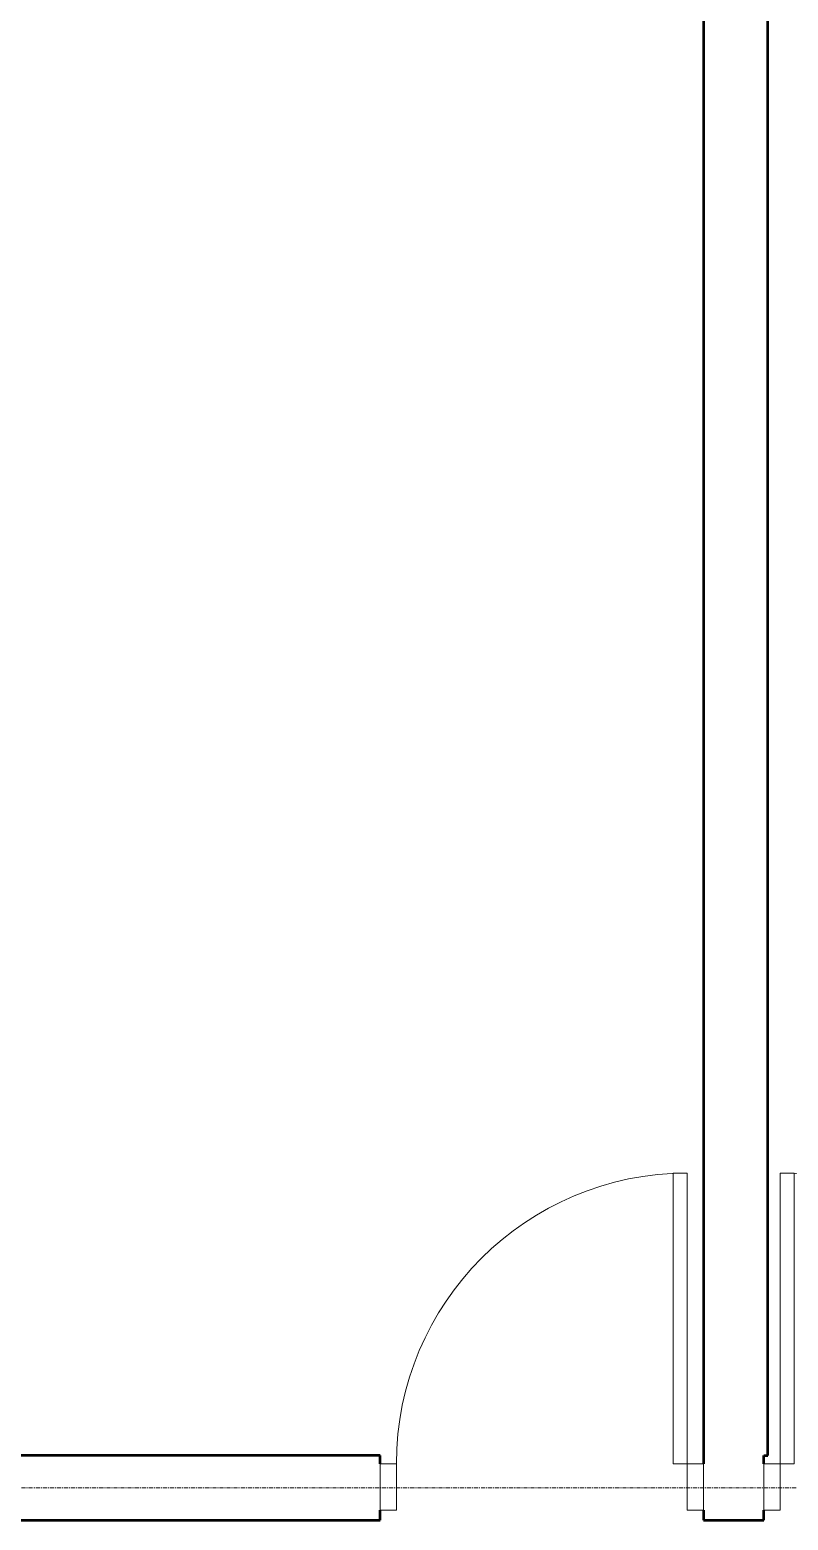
# Model space of a CAD drawing. Header units: inches. Extents: x -1714 to 1984, y -1043 to 970.
# Drawn here: x -628.2 to -534.4, y 303.2 to 487.8 of the extents above; entities that cross this region are included whole.
import ezdxf

# ---------------------------------------------------------------- set-up
doc = ezdxf.new("R2010")
doc.units = ezdxf.units.IN
doc.header["$MEASUREMENT"] = 0
doc.linetypes.add('Grid Line 1_2_', pattern=[0.875, 0.5, -0.125, 0.125, -0.125])
for name, color, linetype, lineweight in [('A-DOOR', 31, 'Continuous', 13), ('A-DOOR-FRAM', 31, 'Continuous', 20), ('A-WALL', 113, 'Continuous', 13), ('S-GRID', 1, 'Continuous', 9)]:
    doc.layers.add(name, color=color, linetype=linetype, lineweight=lineweight)

# ---------------------------------------------------------------- blocks, each defined once
blk = doc.blocks.new('Door-Exterior-Single-Two_Lite - 36_ x 84_-1295064-L2 - Architectural')
at = {"layer": 'A-DOOR', "lineweight": 20}
for p, q in [((18, 39.25), (16.25, 39.25)), ((16.25, 39.25), (16.25, 3.25)), ((18, 3.25), (18, 39.25)), ((16.25, 3.25), (18, 3.25))]:
    blk.add_line(p, q, dxfattribs=at)
at = {"layer": 'A-DOOR', "lineweight": 9}
blk.add_arc((18, 3.25), 36, 90, 180, dxfattribs=at)
at = {"layer": 'A-DOOR-FRAM'}
for p, q in [((-18, 3.25), (-20, 3.25)), ((-20, 3.25), (-20, -2.5)), ((-18, -2.5), (-18, 3.25)), ((18, 3.25), (18, -2.5)), ((20, 3.25), (18, 3.25)), ((20, -2.5), (20, 3.25)), ((-20, -2.5), (-18, -2.5)), ((18, -2.5), (20, -2.5))]:
    blk.add_line(p, q, dxfattribs=at)
blk = doc.blocks.new('Door-Exterior-Single-Two_Lite - 36_ x 84_-1295094-L2 - Architectural')
at = {"layer": 'A-DOOR', "lineweight": 20}
for p, q in [((16.25, -3.25), (18, -3.25)), ((16.25, -39.25), (16.25, -3.25)), ((18, -3.25), (18, -39.25)), ((18, -39.25), (16.25, -39.25))]:
    blk.add_line(p, q, dxfattribs=at)
at = {"layer": 'A-DOOR', "lineweight": 9}
blk.add_arc((18, -3.25), 36, 180, 270, dxfattribs=at)
at = {"layer": 'A-DOOR-FRAM'}
for p, q in [((-20, 2.5), (-18, 2.5)), ((-20, -3.25), (-20, 2.5)), ((-18, 2.5), (-18, -3.25)), ((18, 2.5), (20, 2.5)), ((18, -3.25), (18, 2.5)), ((20, 2.5), (20, -3.25)), ((-18, -3.25), (-20, -3.25)), ((20, -3.25), (18, -3.25))]:
    blk.add_line(p, q, dxfattribs=at)

msp = doc.modelspace()

# ---------------------------------------------------------------- linework, layer by layer
at = {"layer": 'A-WALL', "lineweight": 50}
for p, q in [((-544.85, 672.77), (-544.85, 310.21)), ((-536.85, 311.21), (-536.85, 672.77)), ((-584.85, 311.21), (-1040.85, 311.21)), ((-584.85, 310.21), (-584.85, 311.21)), ((-537.35, 310.21), (-537.35, 311.21)), ((-537.35, 311.21), (-536.85, 311.21)), ((-1048.85, 303.21), (-584.85, 303.21)), ((-584.85, 303.21), (-584.85, 304.46)), ((-544.85, 304.46), (-544.85, 303.21)), ((-544.85, 303.21), (-537.35, 303.21)), ((-537.35, 303.21), (-537.35, 304.46))]:
    msp.add_line(p, q, dxfattribs=at)
at = {"layer": 'S-GRID', "linetype": 'Grid Line 1_2_'}
msp.add_line((-1714.25, 307.21), (1936.33, 307.21), dxfattribs=at)

# ---------------------------------------------------------------- block references
at = {"layer": 'A-DOOR'}
msp.add_blockref('Door-Exterior-Single-Two_Lite - 36_ x 84_-1295064-L2 - Architectural', (-564.85, 306.96), dxfattribs=at)
at = {"layer": 'A-DOOR', "rotation": 180}
msp.add_blockref('Door-Exterior-Single-Two_Lite - 36_ x 84_-1295094-L2 - Architectural', (-517.35, 306.96), dxfattribs=at)

doc.saveas('drawing.dxf')
